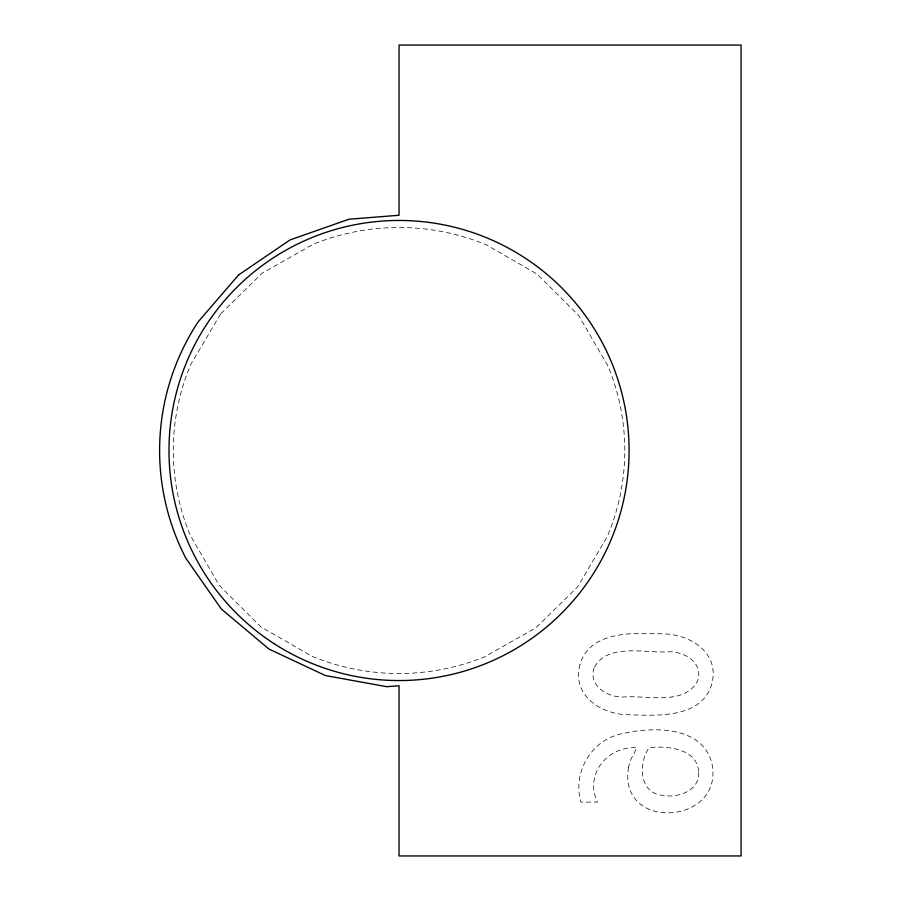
<?xml version="1.0" encoding="UTF-8"?>
<svg xmlns="http://www.w3.org/2000/svg" width="901" height="901" viewBox="0 0 901 901"><rect width="100%" height="100%" fill="white"/><g stroke="black" fill="none" stroke-linecap="round" stroke-linejoin="round"><path stroke-width="0.68" stroke-dasharray="4.5 3.38" d="M628.538 767.348C617.59 832.017 724.055 824.888 712.004 763.958C703.129 726.015 653.732 726.488 623.379 733.459C592.058 738.696 572.067 771.977 580.965 802.115L597.442 802.115C584.208 774.072 607.544 746.129 636.973 747.661L630.159 760.816L628.538 767.348M698.68 772.506C699.379 791.461 677.158 798.41 661.672 795.211C638.865 792.542 638.313 762.697 649.227 747.571C667.754 745.791 697.644 748.461 698.68 772.506M579.985 664.499C571.403 696.135 602.059 715.09 629.945 714.763C658.158 715.766 701.947 718.108 711.745 684.107C720.327 652.414 689.456 633.606 661.638 633.842C633.448 632.806 589.817 630.61 579.985 664.499M594.074 667.776C588.105 685.999 607.465 697.306 623.255 697.036C646.028 694.862 684.309 706.305 697.656 680.829C703.602 662.809 684.557 651.513 668.902 651.772C646.051 653.63 607.567 642.368 594.074 667.776M220.463 314.089L190.798 364.398A220.52 220.52 0 0 0 190.156 535.07L219.439 585.594L260.952 626.916L311.881 656.21A228.291 228.291 0 0 0 484.648 656.84L535.791 627.918L577.62 586.911L607.274 536.602A220.52 220.52 0 0 0 607.916 365.93L578.645 315.406L537.131 274.084L486.202 244.79A228.291 228.291 0 0 0 313.424 244.16L262.281 273.082L220.463 314.089"/><path stroke-width="1.35" d="M238.596 274.951L198.062 321.961A234.136 234.136 0 0 0 185.831 558.181L221.331 608.997L268.915 649.035L325.362 675.536L386.833 686.708L399.042 685.74L399.042 855.95L741.072 855.95L741.072 45.05L399.042 45.05L399.042 215.26L348.946 219.225L290.054 239.914L238.596 274.951M274.073 643.652A230.048 230.048 0 0 0 628.797 462.157A230.048 230.048 0 0 0 294.255 245.703A230.048 230.048 0 0 0 274.073 643.652"/></g></svg>
